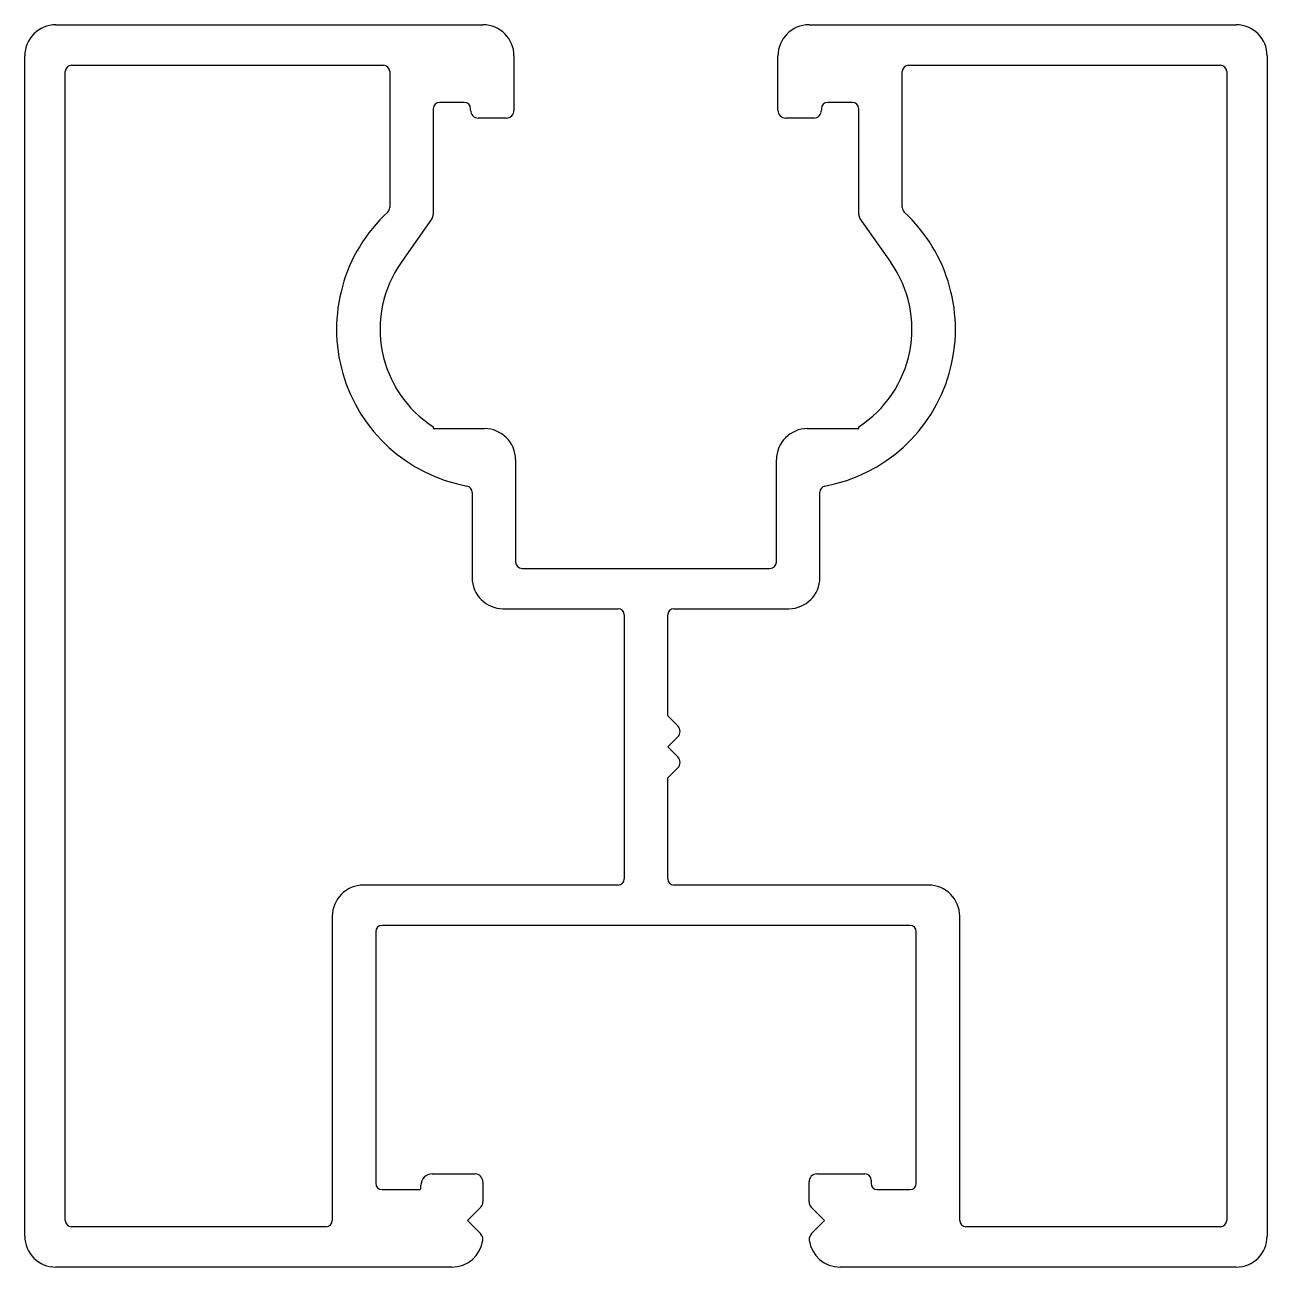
# Model space of a CAD drawing. Extents: x 3704.2 to 3744.2, y 1447.5 to 1487.5.
import ezdxf

# ---------------------------------------------------------------- set-up
doc = ezdxf.new("R2010")
doc.units = 0
doc.layers.get('0').update_dxf_attribs({"linetype": 'CONTINUOUS'})

msp = doc.modelspace()

# ---------------------------------------------------------------- linework, layer by layer
for p, q in [((3705.241, 1487.451), (3718.991, 1487.451)), ((3729.491, 1487.451), (3743.241, 1487.451)), ((3704.241, 1448.451), (3704.241, 1486.451)), ((3719.991, 1486.451), (3719.991, 1484.701)), ((3728.491, 1484.701), (3728.491, 1486.451)), ((3744.241, 1486.451), (3744.241, 1448.451)), ((3705.741, 1486.151), (3715.791, 1486.151)), ((3732.691, 1486.151), (3742.741, 1486.151)), ((3705.541, 1448.951), (3705.541, 1485.951)), ((3715.991, 1485.951), (3715.991, 1481.57)), ((3732.491, 1481.57), (3732.491, 1485.951)), ((3742.941, 1485.951), (3742.941, 1448.951)), ((3718.391, 1484.951), (3717.591, 1484.951)), ((3730.891, 1484.951), (3730.091, 1484.951)), ((3717.391, 1484.751), (3717.391, 1481.34)), ((3718.591, 1484.701), (3718.591, 1484.751)), ((3719.741, 1484.451), (3718.841, 1484.451)), ((3729.641, 1484.451), (3728.741, 1484.451)), ((3729.891, 1484.751), (3729.891, 1484.701)), ((3731.091, 1481.34), (3731.091, 1484.751)), ((3717.355, 1481.226), (3716.353, 1479.794)), ((3732.13, 1479.794), (3731.127, 1481.226)), ((3717.391, 1474.508), (3717.391, 1474.451)), ((3717.391, 1474.451), (3719.041, 1474.451)), ((3729.441, 1474.451), (3731.091, 1474.451)), ((3731.091, 1474.451), (3731.091, 1474.508)), ((3720.041, 1473.451), (3720.041, 1470.151)), ((3728.441, 1470.151), (3728.441, 1473.451)), ((3718.641, 1472.403), (3718.641, 1469.651)), ((3729.841, 1469.651), (3729.841, 1472.403)), ((3720.241, 1469.951), (3728.241, 1469.951)), ((3719.641, 1468.651), (3723.341, 1468.651)), ((3723.541, 1468.451), (3723.541, 1459.951)), ((3724.941, 1465.201), (3724.941, 1468.451)), ((3725.141, 1468.651), (3728.841, 1468.651)), ((3725.264, 1464.878), (3724.941, 1465.201)), ((3724.941, 1464.201), (3725.264, 1464.524)), ((3725.264, 1463.878), (3724.941, 1464.201)), ((3724.941, 1463.201), (3725.264, 1463.524)), ((3724.941, 1459.951), (3724.941, 1463.201)), ((3723.341, 1459.751), (3715.141, 1459.751)), ((3733.341, 1459.751), (3725.141, 1459.751)), ((3714.141, 1458.751), (3714.141, 1448.951)), ((3732.741, 1458.451), (3715.741, 1458.451)), ((3734.341, 1448.951), (3734.341, 1458.751)), ((3715.541, 1458.251), (3715.541, 1450.151)), ((3732.941, 1450.151), (3732.941, 1458.251)), ((3717.356, 1450.451), (3718.741, 1450.451)), ((3729.741, 1450.451), (3731.291, 1450.451)), ((3716.991, 1449.986), (3716.991, 1450.086)), ((3718.991, 1450.201), (3718.991, 1449.554)), ((3729.491, 1449.554), (3729.491, 1450.201)), ((3731.491, 1450.251), (3731.491, 1450.151)), ((3715.741, 1449.951), (3716.956, 1449.951)), ((3731.691, 1449.951), (3732.741, 1449.951)), ((3718.918, 1449.378), (3718.491, 1448.951)), ((3729.991, 1448.951), (3729.564, 1449.378)), ((3718.491, 1448.951), (3718.912, 1448.53)), ((3729.571, 1448.53), (3729.991, 1448.951)), ((3713.941, 1448.751), (3705.741, 1448.751)), ((3742.741, 1448.751), (3734.541, 1448.751)), ((3717.991, 1447.451), (3705.241, 1447.451)), ((3743.241, 1447.451), (3730.491, 1447.451))]:
    msp.add_line(p, q)
for centre, radius, start, end in [((3705.241, 1486.451), 1, 90, 180), ((3718.991, 1486.451), 1, 0, 90), ((3729.491, 1486.451), 1, 90, 180), ((3743.241, 1486.451), 1, 0, 90), ((3705.741, 1485.951), 0.2, 90, 180), ((3715.791, 1485.951), 0.2, 0, 90), ((3732.691, 1485.951), 0.2, 90, 180), ((3742.741, 1485.951), 0.2, 0, 90), ((3717.591, 1484.751), 0.2, 90, 180), ((3718.391, 1484.751), 0.2, 0, 90), ((3730.091, 1484.751), 0.2, 90, 180), ((3730.891, 1484.751), 0.2, 0, 90), ((3718.841, 1484.701), 0.25, 180, 270), ((3719.741, 1484.701), 0.25, 270, 0), ((3728.741, 1484.701), 0.25, 180, 270), ((3729.641, 1484.701), 0.25, 270, 0), ((3719.414, 1477.651), 5.137, 132.7506, 259.4971), ((3715.791, 1481.57), 0.2, 312.7506, 0), ((3717.191, 1481.34), 0.2, 325, 0), ((3729.068, 1477.651), 5.137, 280.5029, 47.2494), ((3731.291, 1481.34), 0.2, 180, 215), ((3732.691, 1481.57), 0.2, 180, 227.2494), ((3719.414, 1477.651), 3.737, 145, 237.2282), ((3729.068, 1477.651), 3.737, 302.7718, 35), ((3719.041, 1473.451), 1, 0, 90), ((3729.441, 1473.451), 1, 90, 180), ((3718.441, 1472.403), 0.2, 0, 79.4971), ((3730.041, 1472.403), 0.2, 100.5029, 180), ((3720.241, 1470.151), 0.2, 180, 270), ((3728.241, 1470.151), 0.2, 270, 0), ((3719.641, 1469.651), 1, 180, 270), ((3728.841, 1469.651), 1, 270, 0), ((3723.341, 1468.451), 0.2, 0, 90), ((3725.141, 1468.451), 0.2, 90, 180), ((3725.088, 1464.701), 0.25, 315, 45), ((3725.088, 1463.701), 0.25, 315, 45), ((3715.141, 1458.751), 1, 90, 180), ((3723.341, 1459.951), 0.2, 270, 0), ((3725.141, 1459.951), 0.2, 180, 270), ((3733.341, 1458.751), 1, 0, 90), ((3715.741, 1458.251), 0.2, 90, 180), ((3732.741, 1458.251), 0.2, 0, 90), ((3717.356, 1450.086), 0.365, 90, 180), ((3718.741, 1450.201), 0.25, 0, 90), ((3729.741, 1450.201), 0.25, 90, 180), ((3731.291, 1450.251), 0.2, 0, 90), ((3715.741, 1450.151), 0.2, 180, 270), ((3731.691, 1450.151), 0.2, 180, 270), ((3732.741, 1450.151), 0.2, 270, 0), ((3716.956, 1449.986), 0.0354, 270, 0), ((3718.741, 1449.554), 0.25, 315, 0), ((3729.741, 1449.554), 0.25, 180, 225), ((3705.741, 1448.951), 0.2, 180, 270), ((3713.941, 1448.951), 0.2, 270, 0), ((3734.541, 1448.951), 0.2, 180, 270), ((3742.741, 1448.951), 0.2, 270, 0), ((3705.241, 1448.451), 1, 180, 270), ((3718.735, 1448.354), 0.25, 352.5516, 45), ((3729.748, 1448.354), 0.25, 135, 187.4484), ((3743.241, 1448.451), 1, 270, 0), ((3717.991, 1448.451), 1, 270, 352.5516), ((3730.491, 1448.451), 1, 187.4484, 270)]:
    msp.add_arc(centre, radius, start, end)

doc.saveas('drawing.dxf')
